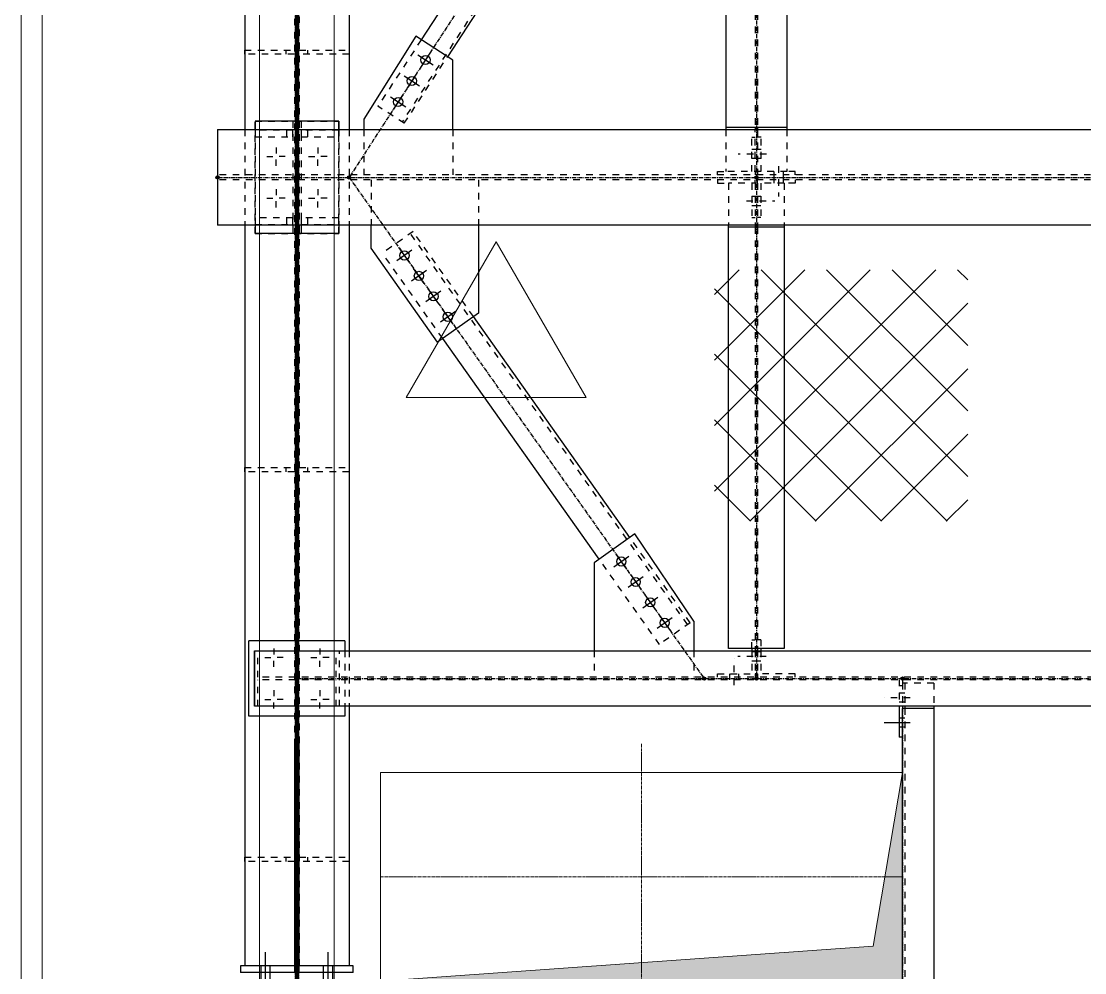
# Model space of a CAD drawing. Header units: inches. Extents: x 209270 to 234360, y -180214 to -150194.
# Drawn here: x 216352 to 218898, y -164968 to -162690 of the extents above; entities that cross this region are included whole.
import ezdxf

# ---------------------------------------------------------------- set-up
doc = ezdxf.new("R2010")
doc.units = ezdxf.units.IN
doc.header["$LTSCALE"] = 10
doc.header["$MEASUREMENT"] = 0
for name, pattern in [('CENTER', [2, 1.25, -0.25, 0.25, -0.25]), ('CENTER2', [1.125, 0.75, -0.125, 0.125, -0.125]), ('DXK_LINE_DOT2', [3.9198, 1.9599, -1.9599]), ('DXK_LINE_DOT5', [7.8785, 2.979, -0.9799, 0.9799, -0.9799, 0.9799, -0.9799]), ('HIDDEN', [0.375, 0.25, -0.125]), ('PHANTOM', [2.5, 1.25, -0.25, 0.25, -0.25, 0.25, -0.25])]:
    doc.linetypes.add(name, pattern=pattern)
doc.layers.get('0').update_dxf_attribs({"color": 1})
for name, color, linetype in [('_BLUE_0', 5, 'Continuous'), ('_BLUE_1', 5, 'Continuous'), ('_BLUE_2', 5, 'Continuous'), ('_BLUE_4', 5, 'Continuous')]:
    doc.layers.add(name, color=color, linetype=linetype)
for name, color, linetype, lineweight in [('CEN', 1, 'CENTER', 9), ('CENETR LINE', 1, 'CENTER2', 9), ('CIVIL', 1, 'Continuous', 9), ('DIM', 1, 'Continuous', 13), ('handrail', 1, 'FENCELINE1', 9), ('HIDDEN', 1, 'HIDDEN', 9), ('MAIN OBJECT', 1, 'Continuous', 18), ('PANTHOM', 1, 'PHANTOM', 0), ('REV-C', 1, 'Continuous', 18), ('Sheeting', 1, 'Continuous', 0)]:
    doc.layers.add(name, color=color, linetype=linetype, lineweight=lineweight)
doc.linetypes.add('FENCELINE1', pattern='A,0.25,-0.1,[133,arial.ttf,S=0.1,R=0,X=-0.1,Y=0],-0.1,1', length=1.45)

# ---------------------------------------------------------------- blocks, each defined once
blk = doc.blocks.new('A$Cfcb50e18')
at = {"layer": 'MAIN OBJECT'}
h = blk.add_hatch(color=6, dxfattribs=at)
h.dxf.hatch_style = 1
h.paths.add_polyline_path([(625, 250), (625, -250), (-625, -250), (554.8, -165.5)])
at = {"layer": 'CENETR LINE'}
for p, q in [((0, 318.7), (0, -318.7)), ((-625, 0), (625, 0))]:
    blk.add_line(p, q, dxfattribs=at)
at = {"layer": 'CIVIL'}
blk.add_lwpolyline([(625, 250), (-625, 250), (-625, -250), (625, -250)], close=True, dxfattribs=at)
blk.add_lwpolyline([(625, 250), (554.8, -165.5), (-625, -250)], dxfattribs=at)
blk = doc.blocks.new('A$Ca106b763')
at = {"layer": 'REV-C'}
blk.add_lwpolyline([(0, 373.2), (-215.5, 0), (215.5, 0)], close=True, dxfattribs=at)
blk = doc.blocks.new('MECH_DRAWING')
at = {"layer": 'PANTHOM'}
h = blk.add_hatch(dxfattribs=at)
h.set_pattern_fill('ANSI37', color=256, scale=887.309452, angle=-180)
h.set_pattern_definition([(225, (321856.98, 2107461.77), (78.4278163, -78.4278163), []), (315, (321856.98, 2107461.77), (78.4278163, 78.4278163), [])])
h.paths.add_polyline_path([(218618.2, -163887.1), (218618.2, -163284.9), (218011.6, -163284.9), (218011.6, -163887.1)])
at = {"layer": 'CEN', "elevation": 0.8}
blk.add_lwpolyline([(217011.9, -155263.7), (228511.9, -155263.7), (228511.9, -165263.7), (217011.9, -165263.7)], close=True, dxfattribs=at)
at = {"layer": 'handrail', "const_width": 10}
blk.add_lwpolyline([(217011.9, -157988.4), (217011.9, -165263.7), (228511.9, -165263.7), (228511.9, -163968.7)], dxfattribs=at)
at = {"layer": 'HIDDEN', "elevation": 0.8}
blk.add_lwpolyline([(217007.5, -165259.3), (217007.5, -155268.1), (217016.3, -155268.1), (217016.3, -165259.3)], close=True, dxfattribs=at)
at = {"layer": 'MAIN OBJECT', "elevation": 0.8}
blk.add_lwpolyline([(216922.5, -165259.3), (216922.5, -155268.1), (217101.3, -155268.1), (217101.3, -165259.3)], close=True, dxfattribs=at)
at = {"layer": 'Sheeting'}
for points in [[(216351.9, -154713.7), (229171.9, -154713.7), (229171.9, -165813.7), (216351.9, -165813.7)], [(216401.9, -154763.7), (229121.9, -154763.7), (229121.9, -165763.7), (216401.9, -165763.7)]]:
    blk.add_lwpolyline(points, close=True, dxfattribs=at)
at = {"layer": 'DIM'}
blk.add_blockref('A$Cfcb50e18', (217836.9, -164738.7, 0.8), dxfattribs=at)
at = {"layer": 'REV-C'}
blk.add_blockref('A$Ca106b763', (217488.6, -163591), dxfattribs=at)
blk = doc.blocks.new('GridLine-116860372-116902 - 114867')
at = {"layer": '_BLUE_2', "linetype": 'DXK_LINE_DOT5'}
blk.add_line((9575.6, 12454.5), (9575.6, 27661.7), dxfattribs=at)
blk = doc.blocks.new('GridLine-116860372-154897 - 114867')
at = {"layer": '_BLUE_2', "linetype": 'DXK_LINE_DOT5'}
blk.add_line((9575.6, 10927.9), (9575.6, 14695.8), dxfattribs=at)
blk = doc.blocks.new('Part-116860372-157464 - 114867')
at = {"layer": '_BLUE_1', "linetype": 'DXK_LINE_DOT2'}
for p, q in [((9583.1, 14452.1), (9731.8, 14452.1)), ((9608.1, 14439.6), (9608.1, 14452.1)), ((9731.8, 14452.1), (9731.8, 14439.6)), ((9731.8, 14439.6), (9583.1, 14439.6))]:
    blk.add_line(p, q, dxfattribs=at)
blk = doc.blocks.new('Part-116860372-114981 - 114867')
at = {"layer": '_BLUE_4', "linetype": 'Continuous'}
blk.add_hatch(color=256, dxfattribs=at).paths.add_polyline_path([(9338.1, 15315.8, -1), (9338.1, 15325.8, -1)])
at = {"layer": '_BLUE_1', "linetype": 'DXK_LINE_DOT2'}
for p, q in [((20025.6, 15328.3), (9338.1, 15328.3)), ((20025.6, 15313.4), (9338.1, 15313.4))]:
    blk.add_line(p, q, dxfattribs=at)
at = {"layer": '_BLUE_2', "linetype": 'Continuous'}
for p, q in [((9338.1, 15464), (9338.1, 15177.7)), ((9338.1, 15464), (17066.8, 15464)), ((20044.3, 15177.7), (9338.1, 15177.7))]:
    blk.add_line(p, q, dxfattribs=at)
at = {"layer": '_BLUE_4', "linetype": 'CENTER'}
blk.add_line((9338.1, 15320.8), (20200.6, 15320.8), dxfattribs=at)
at = {"layer": '_BLUE_4', "linetype": 'Continuous'}
blk.add_circle((9338.1, 15320.8), 5, dxfattribs=at)
blk = doc.blocks.new('Part-116860372-114982 - 114867')
at = {"layer": '_BLUE_4', "linetype": 'Continuous'}
for points in [[(10950.6, 19065.8, -1), (10950.6, 19075.8, -1)], [(10950.6, 15315.8, -1), (10950.6, 15325.8, -1)]]:
    blk.add_hatch(color=256, dxfattribs=at).paths.add_polyline_path(points)
at = {"layer": '_BLUE_1', "linetype": 'DXK_LINE_DOT2'}
for p, q in [((11042.1, 19054.6), (10859.1, 19054.6)), ((10859.1, 19054.6), (10859.1, 18914.6)), ((10946.6, 19054.6), (10946.6, 18914.6)), ((10954.5, 19054.6), (10954.5, 18908.3)), ((11042.1, 19054.6), (11042.1, 18914.6)), ((10946.6, 18908.3), (10946.6, 15470.2)), ((10954.5, 18908.3), (10954.5, 15470.2)), ((10859.1, 15464), (10859.1, 15338.3)), ((10946.6, 15338.3), (10946.6, 15464)), ((10954.5, 15464), (10954.5, 15338.3)), ((11042.1, 15464), (11042.1, 15338.3)), ((11042.1, 15338.3), (10859.1, 15338.3))]:
    blk.add_line(p, q, dxfattribs=at)
at = {"layer": '_BLUE_2', "linetype": 'Continuous'}
for p, q in [((10859.1, 18914.6), (10859.1, 15464)), ((11042.1, 18908.3), (10859.1, 18908.3)), ((10946.6, 18914.6), (10946.6, 18908.3)), ((10954.5, 18908.3), (10954.5, 18914.6)), ((11042.1, 18914.6), (11042.1, 15464)), ((11042.1, 15470.2), (10859.1, 15470.2)), ((10946.6, 15470.2), (10946.6, 15464)), ((10954.5, 15470.2), (10954.5, 15464))]:
    blk.add_line(p, q, dxfattribs=at)
at = {"layer": '_BLUE_4', "linetype": 'CENTER'}
blk.add_line((10950.6, 19070.8), (10950.6, 15320.8), dxfattribs=at)
at = {"layer": '_BLUE_4', "linetype": 'Continuous'}
for centre in [(10950.6, 19070.8), (10950.6, 15320.8)]:
    blk.add_circle(centre, 5, dxfattribs=at)
blk = doc.blocks.new('Part-116860372-116027 - 114867')
at = {"layer": '_BLUE_1', "linetype": 'DXK_LINE_DOT2'}
for p, q in [((9569.3, 13639.6), (9569.3, 12939.6)), ((9581.8, 12939.6), (9581.8, 13639.6)), ((9569.3, 13135.9), (9581.8, 13135.9)), ((9569.3, 12939.6), (9569.3, 12939.6)), ((9569.3, 12939.6), (9581.8, 12939.6))]:
    blk.add_line(p, q, dxfattribs=at)
at = {"layer": '_BLUE_2', "linetype": 'Continuous'}
for p, q in [((9569.3, 12939.6), (9569.3, 13639.6)), ((9581.8, 13639.6), (9569.3, 13639.6)), ((9581.8, 12939.6), (9581.8, 13639.6)), ((9569.3, 13304), (9581.8, 13304))]:
    blk.add_line(p, q, dxfattribs=at)
blk = doc.blocks.new('Bolt-116860372-157450 - 114867')
at = {"layer": '_BLUE_2', "linetype": 'Continuous'}
for p, q in [((9481.8, 12892.1), (9481.8, 13002.1)), ((9481.8, 12892.1), (9481.8, 13002.1)), ((9481.8, 12892.1), (9481.8, 13002.1)), ((9481.8, 12892.1), (9481.8, 13002.1)), ((9669.3, 12892.1), (9669.3, 13002.1)), ((9669.3, 12892.1), (9669.3, 13002.1)), ((9669.3, 12892.1), (9669.3, 13002.1)), ((9669.3, 12892.1), (9669.3, 13002.1)), ((9468.1, 12940.8), (9468.1, 12960.8)), ((9468.1, 12940.8), (9468.1, 12960.8)), ((9468.1, 12940.8), (9468.1, 12960.8)), ((9468.1, 12940.8), (9468.1, 12960.8)), ((9495.6, 12940.8), (9495.6, 12960.8)), ((9495.6, 12940.8), (9495.6, 12960.8)), ((9495.6, 12940.8), (9495.6, 12960.8)), ((9495.6, 12940.8), (9495.6, 12960.8)), ((9655.6, 12940.8), (9655.6, 12960.8)), ((9655.6, 12940.8), (9655.6, 12960.8)), ((9655.6, 12940.8), (9655.6, 12960.8)), ((9655.6, 12940.8), (9655.6, 12960.8)), ((9683.1, 12940.8), (9683.1, 12960.8)), ((9683.1, 12940.8), (9683.1, 12960.8)), ((9683.1, 12940.8), (9683.1, 12960.8)), ((9683.1, 12940.8), (9683.1, 12960.8)), ((9468.1, 12908.3), (9468.1, 12939.6)), ((9468.1, 12908.3), (9468.1, 12939.6)), ((9468.1, 12908.3), (9468.1, 12939.6)), ((9468.1, 12908.3), (9468.1, 12939.6)), ((9495.6, 12908.3), (9495.6, 12939.6)), ((9495.6, 12908.3), (9495.6, 12939.6)), ((9495.6, 12908.3), (9495.6, 12939.6)), ((9495.6, 12908.3), (9495.6, 12939.6)), ((9655.6, 12908.3), (9655.6, 12939.6)), ((9655.6, 12908.3), (9655.6, 12939.6)), ((9655.6, 12908.3), (9655.6, 12939.6)), ((9655.6, 12908.3), (9655.6, 12939.6)), ((9683.1, 12908.3), (9683.1, 12939.6)), ((9683.1, 12908.3), (9683.1, 12939.6)), ((9683.1, 12908.3), (9683.1, 12939.6)), ((9683.1, 12908.3), (9683.1, 12939.6))]:
    blk.add_line(p, q, dxfattribs=at)
blk = doc.blocks.new('Part-116860372-114991 - 114867')
at = {"layer": '_BLUE_4', "linetype": 'Continuous'}
for points in [[(9575.6, 13815.8, -1), (9575.6, 13825.8, -1)], [(12325.6, 13815.8, -1), (12325.6, 13825.8, -1)]]:
    blk.add_hatch(color=256, dxfattribs=at).paths.add_polyline_path(points)
at = {"layer": '_BLUE_1', "linetype": 'DXK_LINE_DOT2'}
for p, q in [((9458.3, 13824.4), (9458.3, 13904.1)), ((9692.8, 13824.4), (9692.8, 13904.1)), ((9702.6, 13737.6), (9702.6, 13904.1)), ((12236.1, 13824.4), (9458.3, 13824.4)), ((9458.3, 13737.6), (9458.3, 13817.3)), ((12236.1, 13817.3), (9458.3, 13817.3)), ((9692.8, 13737.6), (9692.8, 13817.3)), ((12312, 13824.4), (12236.1, 13824.4)), ((12312, 13817.3), (12242.3, 13817.3)), ((12312, 13824.4), (12312, 13817.3))]:
    blk.add_line(p, q, dxfattribs=at)
at = {"layer": '_BLUE_2', "linetype": 'Continuous'}
for p, q in [((9448.6, 13737.6), (9448.6, 13904.1)), ((9448.6, 13904.1), (12236.1, 13904.1)), ((12236.1, 13904.1), (12236.1, 13737.6)), ((12236.1, 13824.4), (12242.3, 13824.4)), ((12242.3, 13817.3), (12236.1, 13817.3)), ((12236.1, 13737.6), (9448.6, 13737.6))]:
    blk.add_line(p, q, dxfattribs=at)
at = {"layer": '_BLUE_4', "linetype": 'CENTER'}
blk.add_line((9575.6, 13820.8), (12325.6, 13820.8), dxfattribs=at)
at = {"layer": '_BLUE_4', "linetype": 'Continuous'}
for centre in [(9575.6, 13820.8), (12325.6, 13820.8)]:
    blk.add_circle(centre, 5, dxfattribs=at)
blk = doc.blocks.new('Part-116860372-114992 - 114867')
at = {"layer": '_BLUE_4', "linetype": 'Continuous'}
for points in [[(10950.6, 15315.8, -1), (10950.6, 15325.8, -1)], [(10950.6, 13815.8, -1), (10950.6, 13825.8, -1)]]:
    blk.add_hatch(color=256, dxfattribs=at).paths.add_polyline_path(points)
at = {"layer": '_BLUE_1', "linetype": 'DXK_LINE_DOT2'}
for p, q in [((11033.8, 15303.4), (10867.3, 15303.4)), ((10867.3, 15303.4), (10867.3, 15177.7)), ((10947, 15303.4), (10947, 15177.7)), ((10954.1, 15303.4), (10954.1, 15177.7)), ((11033.8, 15303.4), (11033.8, 15177.7)), ((10947, 15171.5), (10947, 13910.3)), ((10954.1, 15171.5), (10954.1, 13910.3)), ((10947, 13904.1), (10947, 13834.4)), ((10954.1, 13904.1), (10954.1, 13834.4)), ((10954.1, 13834.4), (10947, 13834.4))]:
    blk.add_line(p, q, dxfattribs=at)
at = {"layer": '_BLUE_2', "linetype": 'Continuous'}
for p, q in [((10867.3, 13910.3), (10867.3, 15177.7)), ((11033.8, 15171.5), (10867.3, 15171.5)), ((10947, 15177.7), (10947, 15171.5)), ((10954.1, 15177.7), (10954.1, 15171.5)), ((11033.8, 15177.7), (11033.8, 13910.3)), ((11033.8, 13910.3), (10867.3, 13910.3)), ((10947, 13910.3), (10947, 13904.1)), ((10954.1, 13910.3), (10954.1, 13904.1))]:
    blk.add_line(p, q, dxfattribs=at)
at = {"layer": '_BLUE_4', "linetype": 'CENTER'}
blk.add_line((10950.6, 15320.8), (10950.6, 13820.8), dxfattribs=at)
at = {"layer": '_BLUE_4', "linetype": 'Continuous'}
for centre in [(10950.6, 15320.8), (10950.6, 13820.8)]:
    blk.add_circle(centre, 5, dxfattribs=at)
blk = doc.blocks.new('Part-116860372-115434 - 114867')
at = {"layer": '_BLUE_1', "linetype": 'DXK_LINE_DOT2'}
for p, q in [((10964.5, 15440.8), (10954.5, 15440.8)), ((10964.5, 15338.3), (10964.5, 15440.8)), ((10954.5, 15338.3), (10954.5, 15328.3)), ((11067, 15338.3), (11042.1, 15338.3)), ((11067, 15328.3), (11067, 15338.3))]:
    blk.add_line(p, q, dxfattribs=at)
blk = doc.blocks.new('Part-116860372-115078 - 114867')
at = {"layer": '_BLUE_4', "linetype": 'Continuous'}
for points in [[(10950.6, 17190.8, -1), (10950.6, 17200.8, -1)], [(9731.8, 15315.8, -1), (9731.8, 15325.8, -1)]]:
    blk.add_hatch(color=256, dxfattribs=at).paths.add_polyline_path(points)
at = {"layer": '_BLUE_1', "linetype": 'DXK_LINE_DOT2'}
for p, q in [((10761.7, 16985.6), (10632.3, 16786.4)), ((10761.7, 16985.6), (10840.3, 16934.5)), ((10834, 16938.6), (9890.4, 15486.8)), ((10840.3, 16934.5), (10710.9, 16735.3)), ((9947.5, 15732.9), (9818.1, 15533.8)), ((9896.7, 15482.7), (10026.1, 15681.8)), ((9896.7, 15482.7), (9818.1, 15533.8))]:
    blk.add_line(p, q, dxfattribs=at)
at = {"layer": '_BLUE_2', "linetype": 'Continuous'}
for p, q in [((10632.3, 16786.4), (9947.5, 15732.9)), ((10710.9, 16735.3), (10026.1, 15681.8))]:
    blk.add_line(p, q, dxfattribs=at)
at = {"layer": '_BLUE_4', "linetype": 'CENTER'}
blk.add_line((10950.6, 17195.8), (9731.8, 15320.8), dxfattribs=at)
at = {"layer": '_BLUE_4', "linetype": 'Continuous'}
for centre in [(10950.6, 17195.8), (9731.8, 15320.8)]:
    blk.add_circle(centre, 5, dxfattribs=at)
blk = doc.blocks.new('Part-116860372-115215 - 114867')
at = {"layer": '_BLUE_1', "linetype": 'DXK_LINE_DOT2'}
for p, q in [((10964.1, 13936.9), (10954.1, 13936.9)), ((10954.1, 13910.3), (10954.1, 13904.1)), ((10964.1, 13936.9), (10964.1, 13910.3)), ((10964.1, 13904.1), (10964.1, 13834.4)), ((10954.1, 13834.4), (10954.1, 13824.4)), ((11066.6, 13834.4), (10964.1, 13834.4)), ((11066.6, 13824.4), (11066.6, 13834.4))]:
    blk.add_line(p, q, dxfattribs=at)
at = {"layer": '_BLUE_2', "linetype": 'Continuous'}
blk.add_line((10964.1, 13910.3), (10964.1, 13904.1), dxfattribs=at)
blk = doc.blocks.new('Part-116860372-115099 - 114867')
at = {"layer": '_BLUE_4', "linetype": 'Continuous'}
for points in [[(11388.1, 13815.8, -1), (11388.1, 13825.8, -1)], [(11388.1, 12565.8, -1), (11388.1, 12575.8, -1)]]:
    blk.add_hatch(color=256, dxfattribs=at).paths.add_polyline_path(points)
at = {"layer": '_BLUE_1', "linetype": 'DXK_LINE_DOT2'}
for p, q in [((11388.1, 13807.3), (11388.1, 13731.3)), ((11481.8, 13807.3), (11388.1, 13807.3)), ((11395.2, 13807.3), (11395.2, 13737.6)), ((11481.8, 13807.3), (11481.8, 13737.6)), ((11395.2, 13731.3), (11395.2, 12695.8)), ((11388.1, 12695.8), (11388.1, 12586.7)), ((11395.2, 12689.6), (11395.2, 12586.7)), ((11481.8, 12689.6), (11481.8, 12586.7)), ((11481.8, 12586.7), (11388.1, 12586.7))]:
    blk.add_line(p, q, dxfattribs=at)
at = {"layer": '_BLUE_2', "linetype": 'Continuous'}
for p, q in [((11388.1, 12695.8), (11388.1, 13731.3)), ((11481.8, 13731.3), (11388.1, 13731.3)), ((11395.2, 13737.6), (11395.2, 13731.3)), ((11481.8, 13737.6), (11481.8, 12689.6)), ((11481.8, 12695.8), (11388.1, 12695.8)), ((11395.2, 12695.8), (11395.2, 12689.6))]:
    blk.add_line(p, q, dxfattribs=at)
at = {"layer": '_BLUE_4', "linetype": 'CENTER'}
for p, q in [((11388.1, 13820.8), (11388.1, 13807.3)), ((11388.1, 13731.3), (11388.1, 12695.8)), ((11388.1, 12586.7), (11388.1, 12570.8))]:
    blk.add_line(p, q, dxfattribs=at)
at = {"layer": '_BLUE_4', "linetype": 'Continuous'}
for centre in [(11388.1, 13820.8), (11388.1, 12570.8)]:
    blk.add_circle(centre, 5, dxfattribs=at)
blk = doc.blocks.new('Part-116860372-115111 - 114867')
at = {"layer": '_BLUE_4', "linetype": 'Continuous'}
for points in [[(9731.8, 15315.8, -1), (9731.8, 15325.8, -1)], [(10794.3, 13815.8, -1), (10794.3, 13825.8, -1)]]:
    blk.add_hatch(color=256, dxfattribs=at).paths.add_polyline_path(points)
at = {"layer": '_BLUE_1', "linetype": 'DXK_LINE_DOT2'}
for p, q in [((9923.1, 15159), (9831.3, 15093.9)), ((10744.4, 13982.1), (9914.9, 15153.2)), ((10103.7, 14904), (9923.1, 15159)), ((10011.9, 14838.9), (9831.3, 15093.9)), ((10752.6, 13987.9), (10572, 14242.9)), ((10660.8, 13922.8), (10480.2, 14177.8)), ((10752.6, 13987.9), (10660.8, 13922.8))]:
    blk.add_line(p, q, dxfattribs=at)
at = {"layer": '_BLUE_2', "linetype": 'Continuous'}
for p, q in [((10572, 14242.9), (10103.7, 14904)), ((10480.2, 14177.8), (10011.9, 14838.9))]:
    blk.add_line(p, q, dxfattribs=at)
at = {"layer": '_BLUE_4', "linetype": 'CENTER'}
blk.add_line((9731.8, 15320.8), (10794.3, 13820.8), dxfattribs=at)
at = {"layer": '_BLUE_4', "linetype": 'Continuous'}
for centre in [(9731.8, 15320.8), (10794.3, 13820.8)]:
    blk.add_circle(centre, 5, dxfattribs=at)
blk = doc.blocks.new('Part-116860372-115247 - 114867')
at = {"layer": '_BLUE_1', "linetype": 'DXK_LINE_DOT2'}
for p, q in [((10834.5, 15313.4), (10834.5, 15303.4)), ((10947, 15303.4), (10947, 15313.4)), ((10834.5, 15303.4), (10867.3, 15303.4)), ((10937, 15303.4), (10937, 15200.9)), ((10937, 15200.9), (10947, 15200.9))]:
    blk.add_line(p, q, dxfattribs=at)
blk = doc.blocks.new('Part-116860372-115214 - 114867')
at = {"layer": '_BLUE_1', "linetype": 'DXK_LINE_DOT2'}
for p, q in [((10937, 13910.3), (10937, 13936.9)), ((10937, 13936.9), (10947, 13936.9)), ((10947, 13910.3), (10947, 13904.1)), ((10937, 13904.1), (10937, 13834.4)), ((10834.5, 13824.4), (10834.5, 13834.4)), ((10834.5, 13834.4), (10937, 13834.4)), ((10947, 13834.4), (10947, 13824.4))]:
    blk.add_line(p, q, dxfattribs=at)
at = {"layer": '_BLUE_2', "linetype": 'Continuous'}
blk.add_line((10937, 13910.3), (10937, 13904.1), dxfattribs=at)
blk = doc.blocks.new('Bolt-116860372-115216 - 114867')
at = {"layer": '_BLUE_1', "linetype": 'DXK_LINE_DOT2'}
for p, q in [((10980.4, 13886.9), (10895.4, 13886.9)), ((10947, 13900.6), (10937, 13900.6)), ((10954.1, 13900.6), (10947, 13900.6)), ((10964.1, 13900.6), (10954.1, 13900.6)), ((10947, 13873.1), (10937, 13873.1)), ((10954.1, 13873.1), (10947, 13873.1)), ((10964.1, 13873.1), (10954.1, 13873.1))]:
    blk.add_line(p, q, dxfattribs=at)
blk = doc.blocks.new('Part-116860372-115246 - 114867')
at = {"layer": '_BLUE_1', "linetype": 'DXK_LINE_DOT2'}
for p, q in [((10954.1, 15303.4), (10954.1, 15313.4)), ((11066.6, 15313.4), (11066.6, 15303.4)), ((10964.1, 15303.4), (10964.1, 15200.9)), ((11066.6, 15303.4), (11033.8, 15303.4)), ((10964.1, 15200.9), (10954.1, 15200.9))]:
    blk.add_line(p, q, dxfattribs=at)
blk = doc.blocks.new('Bolt-116860372-115248 - 114867')
at = {"layer": '_BLUE_1', "linetype": 'DXK_LINE_DOT2'}
for p, q in [((10920.8, 15250.9), (11005.8, 15250.9)), ((10937, 15264.6), (10947, 15264.6)), ((10947, 15264.6), (10954.1, 15264.6)), ((10954.1, 15264.6), (10964.1, 15264.6)), ((10937, 15237.1), (10947, 15237.1)), ((10947, 15237.1), (10954.1, 15237.1)), ((10954.1, 15237.1), (10964.1, 15237.1))]:
    blk.add_line(p, q, dxfattribs=at)
blk = doc.blocks.new('Bolt-116860372-115289 - 114867')
at = {"layer": '_BLUE_1', "linetype": 'DXK_LINE_DOT2'}
for p, q in [((11016.6, 15354.5), (11016.6, 15263.3)), ((11002.9, 15338.3), (11002.9, 15328.3)), ((11002.9, 15328.3), (11002.9, 15313.4)), ((11002.9, 15313.4), (11002.9, 15303.4)), ((11030.4, 15338.3), (11030.4, 15328.3)), ((11030.4, 15328.3), (11030.4, 15313.4)), ((11030.4, 15313.4), (11030.4, 15303.4))]:
    blk.add_line(p, q, dxfattribs=at)
blk = doc.blocks.new('Bolt-116860372-115290 - 114867')
at = {"layer": '_BLUE_1', "linetype": 'DXK_LINE_DOT2'}
for p, q in [((10884.5, 13801), (10884.5, 13879.8)), ((10870.8, 13824.4), (10870.8, 13834.4)), ((10870.8, 13817.3), (10870.8, 13824.4)), ((10898.3, 13824.4), (10898.3, 13834.4)), ((10898.3, 13817.3), (10898.3, 13824.4))]:
    blk.add_line(p, q, dxfattribs=at)
blk = doc.blocks.new('Part-116860372-157362 - 114867')
at = {"layer": '_BLUE_1', "linetype": 'DXK_LINE_DOT2'}
for p, q in [((9450.6, 15464), (9450.6, 15177.7)), ((9700.6, 15464), (9700.6, 15177.7))]:
    blk.add_line(p, q, dxfattribs=at)
at = {"layer": '_BLUE_2', "linetype": 'Continuous'}
for p, q in [((9450.6, 15489), (9450.6, 15464)), ((9700.6, 15489), (9450.6, 15489)), ((9700.6, 15489), (9700.6, 15464)), ((9450.6, 15177.7), (9450.6, 15152.7)), ((9700.6, 15152.7), (9450.6, 15152.7)), ((9700.6, 15177.7), (9700.6, 15152.7))]:
    blk.add_line(p, q, dxfattribs=at)
blk = doc.blocks.new('Bolt-116860372-116305 - 114867')
at = {"layer": '_BLUE_2', "linetype": 'Continuous'}
for p, q in [((9919.8, 15103), (9874.9, 15071.2)), ((9913.3, 15064.7), (9881.5, 15109.6)), ((9963.2, 15041.8), (9918.3, 15010)), ((9956.6, 15003.5), (9924.8, 15048.4)), ((10006.5, 14980.6), (9961.6, 14948.8)), ((10000, 14942.3), (9968.2, 14987.2)), ((10049.9, 14919.4), (10005, 14887.6)), ((10043.3, 14881.1), (10011.5, 14926))]:
    blk.add_line(p, q, dxfattribs=at)
for centre in [(9897.4, 15087.1), (9940.7, 15025.9), (9984.1, 14964.7), (10027.4, 14903.5)]:
    blk.add_circle(centre, 13.8, dxfattribs=at)
blk = doc.blocks.new('Part-116860372-115433 - 114867')
at = {"layer": '_BLUE_1', "linetype": 'DXK_LINE_DOT2'}
for p, q in [((10936.6, 15338.3), (10936.6, 15440.8)), ((10936.6, 15440.8), (10946.6, 15440.8)), ((10834.1, 15328.3), (10834.1, 15338.3)), ((10834.1, 15338.3), (10859.1, 15338.3)), ((10946.6, 15338.3), (10946.6, 15328.3))]:
    blk.add_line(p, q, dxfattribs=at)
blk = doc.blocks.new('Bolt-116860372-115435 - 114867')
at = {"layer": '_BLUE_1', "linetype": 'DXK_LINE_DOT2'}
for p, q in [((10980.8, 15390.8), (10895.8, 15390.8)), ((10946.6, 15404.5), (10936.6, 15404.5)), ((10946.6, 15377), (10936.6, 15377)), ((10954.5, 15404.5), (10946.6, 15404.5)), ((10954.5, 15377), (10946.6, 15377)), ((10964.5, 15404.5), (10954.5, 15404.5)), ((10964.5, 15377), (10954.5, 15377))]:
    blk.add_line(p, q, dxfattribs=at)
blk = doc.blocks.new('Part-116860372-157462 - 114867')
at = {"layer": '_BLUE_1', "linetype": 'DXK_LINE_DOT2'}
for p, q in [((9583.1, 15702.1), (9731.8, 15702.1)), ((9608.1, 15689.6), (9608.1, 15702.1)), ((9731.8, 15702.1), (9731.8, 15689.6)), ((9731.8, 15689.6), (9583.1, 15689.6))]:
    blk.add_line(p, q, dxfattribs=at)
blk = doc.blocks.new('Part-116860372-115672 - 114867')
at = {"layer": '_BLUE_1', "linetype": 'DXK_LINE_DOT2'}
for p, q in [((11378.1, 13817.3), (11378.1, 13737.6)), ((11388.1, 13798.5), (11378.1, 13798.5)), ((11388.1, 13737.6), (11378.1, 13737.6))]:
    blk.add_line(p, q, dxfattribs=at)
at = {"layer": '_BLUE_2', "linetype": 'Continuous'}
for p, q in [((11378.1, 13737.6), (11378.1, 13644.8)), ((11388.1, 13737.6), (11388.1, 13731.3)), ((11388.1, 13644.8), (11378.1, 13644.8))]:
    blk.add_line(p, q, dxfattribs=at)
blk = doc.blocks.new('Bolt-116860372-115673 - 114867')
at = {"layer": '_BLUE_1', "linetype": 'DXK_LINE_DOT2'}
for p, q in [((11411.4, 13763.5), (11332.7, 13763.5)), ((11388.1, 13777.3), (11378.1, 13777.3)), ((11388.1, 13749.8), (11378.1, 13749.8)), ((11395.2, 13777.3), (11388.1, 13777.3)), ((11395.2, 13749.8), (11388.1, 13749.8))]:
    blk.add_line(p, q, dxfattribs=at)
at = {"layer": '_BLUE_2', "linetype": 'Continuous'}
for p, q in [((11411.4, 13688.5), (11332.7, 13688.5)), ((11388.1, 13702.3), (11378.1, 13702.3)), ((11395.2, 13702.3), (11388.1, 13702.3)), ((11388.1, 13674.8), (11378.1, 13674.8)), ((11395.2, 13674.8), (11388.1, 13674.8))]:
    blk.add_line(p, q, dxfattribs=at)
blk = doc.blocks.new('Bolt-116860372-116302 - 114867')
at = {"layer": '_BLUE_2', "linetype": 'Continuous'}
for p, q in [((10523.8, 14155.1), (10568.7, 14186.9)), ((10530.4, 14193.5), (10562.2, 14148.6)), ((10573.7, 14132.3), (10605.5, 14087.4)), ((10567.2, 14093.9), (10612.1, 14125.7)), ((10617.1, 14071.1), (10648.9, 14026.2)), ((10610.5, 14032.7), (10655.4, 14064.5)), ((10660.4, 14009.9), (10692.2, 13965)), ((10653.9, 13971.5), (10698.8, 14003.3))]:
    blk.add_line(p, q, dxfattribs=at)
for centre in [(10546.3, 14171), (10589.6, 14109.8), (10633, 14048.6), (10676.3, 13987.4)]:
    blk.add_circle(centre, 13.7, dxfattribs=at)
blk = doc.blocks.new('Part-116860372-115860 - 114867')
at = {"layer": '_BLUE_1', "linetype": 'DXK_LINE_DOT2'}
for p, q in [((9448.6, 13904.1), (9458.3, 13904.1)), ((9692.8, 13904.1), (9702.6, 13904.1)), ((9458.3, 13737.6), (9448.6, 13737.6)), ((9702.6, 13737.6), (9692.8, 13737.6))]:
    blk.add_line(p, q, dxfattribs=at)
at = {"layer": '_BLUE_2', "linetype": 'Continuous'}
blk.add_line((9448.6, 13904.1), (9448.6, 13737.6), dxfattribs=at)
blk = doc.blocks.new('Part-116860372-157449 - 114867')
at = {"layer": '_BLUE_1', "linetype": 'DXK_LINE_DOT2'}
for p, q in [((9568.1, 12960.8), (9419.3, 12960.8)), ((9731.8, 12960.8), (9583.1, 12960.8)), ((9581.8, 12940.8), (9569.3, 12940.8))]:
    blk.add_line(p, q, dxfattribs=at)
at = {"layer": '_BLUE_2', "linetype": 'Continuous'}
for p, q in [((9419.3, 12960.8), (9406.8, 12960.8)), ((9406.8, 12960.8), (9406.8, 12940.8)), ((9744.3, 12960.8), (9731.8, 12960.8)), ((9744.3, 12940.8), (9744.3, 12960.8)), ((9569.3, 12940.8), (9406.8, 12940.8)), ((9744.3, 12940.8), (9581.8, 12940.8))]:
    blk.add_line(p, q, dxfattribs=at)
blk = doc.blocks.new('Part-116860372-116304 - 114867')
at = {"layer": '_BLUE_1', "linetype": 'DXK_LINE_DOT2'}
for p, q in [((9797.5, 15313.4), (9797.5, 15177.7)), ((10119, 15313.4), (10119, 15177.7))]:
    blk.add_line(p, q, dxfattribs=at)
at = {"layer": '_BLUE_2', "linetype": 'Continuous'}
for p, q in [((9797.5, 15109.2), (9797.5, 15177.7)), ((10119, 15177.7), (10119, 14914.8)), ((9996.6, 14828.1), (9797.5, 15109.2)), ((10119, 14914.8), (9996.6, 14828.1))]:
    blk.add_line(p, q, dxfattribs=at)
blk = doc.blocks.new('Part-116860372-116301 - 114867')
at = {"layer": '_BLUE_1', "linetype": 'DXK_LINE_DOT2'}
for p, q in [((10464.9, 13904.1), (10464.9, 13824.4)), ((10763.4, 13904.1), (10763.4, 13824.4))]:
    blk.add_line(p, q, dxfattribs=at)
at = {"layer": '_BLUE_2', "linetype": 'Continuous'}
for p, q in [((10587.3, 14253.7), (10464.9, 14167)), ((10763.4, 13992.7), (10587.3, 14253.7)), ((10464.9, 14167), (10464.9, 13904.1)), ((10763.4, 13992.7), (10763.4, 13904.1))]:
    blk.add_line(p, q, dxfattribs=at)
blk = doc.blocks.new('Part-116860372-116346 - 114867')
at = {"layer": '_BLUE_1', "linetype": 'DXK_LINE_DOT2'}
for p, q in [((9776.1, 15464), (9776.1, 15328.3)), ((10041.8, 15464), (10041.8, 15328.3))]:
    blk.add_line(p, q, dxfattribs=at)
at = {"layer": '_BLUE_2', "linetype": 'Continuous'}
for p, q in [((9931.8, 15743.2), (9776.1, 15495.6)), ((10041.8, 15671.6), (9931.8, 15743.2)), ((10041.8, 15464), (10041.8, 15671.6)), ((9776.1, 15495.6), (9776.1, 15464))]:
    blk.add_line(p, q, dxfattribs=at)
blk = doc.blocks.new('Bolt-116860372-116347 - 114867')
at = {"layer": '_BLUE_2', "linetype": 'Continuous'}
for p, q in [((9975.3, 15695.5), (9945.4, 15649.4)), ((9937.3, 15687.4), (9983.4, 15657.4)), ((9934.5, 15632.6), (9904.5, 15586.5)), ((9896.4, 15624.5), (9942.5, 15594.5)), ((9893.6, 15569.7), (9863.6, 15523.6)), ((9855.5, 15561.6), (9901.7, 15531.7))]:
    blk.add_line(p, q, dxfattribs=at)
for centre in [(9960.3, 15672.4), (9919.5, 15609.5), (9878.6, 15546.6)]:
    blk.add_circle(centre, 13.8, dxfattribs=at)
blk = doc.blocks.new('Part-116860372-157360 - 114867')
at = {"layer": '_BLUE_1', "linetype": 'DXK_LINE_DOT2'}
for p, q in [((9588.1, 15489), (9563.1, 15489)), ((9563.1, 15489), (9563.1, 15152.7)), ((9588.1, 15489), (9588.1, 15152.7)), ((9588.1, 15152.7), (9563.1, 15152.7))]:
    blk.add_line(p, q, dxfattribs=at)
blk = doc.blocks.new('Part-116860372-157361 - 114867')
at = {"layer": '_BLUE_1', "linetype": 'DXK_LINE_DOT2'}
for p, q in [((9563.1, 15462.1), (9450.6, 15462.1)), ((9450.6, 15462.1), (9450.6, 15442.1)), ((9450.6, 15442.1), (9563.1, 15442.1)), ((9544.3, 15462.1), (9544.3, 15442.1)), ((9563.1, 15442.1), (9563.1, 15462.1))]:
    blk.add_line(p, q, dxfattribs=at)
blk = doc.blocks.new('Part-116860372-157363 - 114867')
at = {"layer": '_BLUE_1', "linetype": 'DXK_LINE_DOT2'}
for p, q in [((9563.1, 15199.6), (9450.6, 15199.6)), ((9450.6, 15199.6), (9450.6, 15179.6)), ((9544.3, 15199.6), (9544.3, 15179.6)), ((9563.1, 15179.6), (9563.1, 15199.6)), ((9450.6, 15179.6), (9563.1, 15179.6))]:
    blk.add_line(p, q, dxfattribs=at)
blk = doc.blocks.new('Part-116860372-157364 - 114867')
at = {"layer": '_BLUE_1', "linetype": 'DXK_LINE_DOT2'}
for p, q in [((9700.6, 15462.1), (9588.1, 15462.1)), ((9588.1, 15462.1), (9588.1, 15442.1)), ((9588.1, 15442.1), (9700.6, 15442.1)), ((9606.8, 15462.1), (9606.8, 15442.1)), ((9700.6, 15442.1), (9700.6, 15462.1))]:
    blk.add_line(p, q, dxfattribs=at)
blk = doc.blocks.new('Part-116860372-157365 - 114867')
at = {"layer": '_BLUE_1', "linetype": 'DXK_LINE_DOT2'}
for p, q in [((9700.6, 15199.6), (9588.1, 15199.6)), ((9588.1, 15199.6), (9588.1, 15179.6)), ((9606.8, 15199.6), (9606.8, 15179.6)), ((9700.6, 15179.6), (9700.6, 15199.6)), ((9588.1, 15179.6), (9700.6, 15179.6))]:
    blk.add_line(p, q, dxfattribs=at)
blk = doc.blocks.new('Part-116860372-157432 - 114867')
at = {"layer": '_BLUE_1', "linetype": 'DXK_LINE_DOT2'}
for p, q in [((9568.1, 20930.8), (9568.1, 12960.8)), ((9583.1, 12960.8), (9583.1, 20930.8)), ((9568.1, 12960.8), (9583.1, 12960.8))]:
    blk.add_line(p, q, dxfattribs=at)
blk = doc.blocks.new('Part-116860372-157433 - 114867')
at = {"layer": '_BLUE_1', "linetype": 'DXK_LINE_DOT2'}
for p, q in [((9419.3, 15464), (9419.3, 15177.7)), ((9731.8, 15464), (9731.8, 15177.7)), ((9731.8, 13904.1), (9731.8, 13737.6))]:
    blk.add_line(p, q, dxfattribs=at)
at = {"layer": '_BLUE_2', "linetype": 'Continuous'}
for p, q in [((9419.3, 15833.3), (9419.3, 15464)), ((9731.8, 15833.3), (9731.8, 15464)), ((9419.3, 15177.7), (9419.3, 12960.8)), ((9731.8, 15177.7), (9731.8, 13904.1)), ((9731.8, 13737.6), (9731.8, 12960.8)), ((9569.3, 12960.8), (9419.3, 12960.8)), ((9731.8, 12960.8), (9581.8, 12960.8))]:
    blk.add_line(p, q, dxfattribs=at)
blk = doc.blocks.new('Part-116860372-157447 - 114867')
at = {"layer": '_BLUE_1', "linetype": 'DXK_LINE_DOT2'}
blk.add_line((9719.3, 13904.1), (9719.3, 13737.6), dxfattribs=at)
at = {"layer": '_BLUE_2', "linetype": 'Continuous'}
for p, q in [((9431.8, 13708.3), (9431.8, 13933.3)), ((9719.3, 13933.3), (9431.8, 13933.3)), ((9719.3, 13933.3), (9719.3, 13904.1)), ((9719.3, 13737.6), (9719.3, 13708.3)), ((9719.3, 13708.3), (9431.8, 13708.3))]:
    blk.add_line(p, q, dxfattribs=at)
blk = doc.blocks.new('Bolt-116860372-157448 - 114867')
at = {"layer": '_BLUE_2', "linetype": 'Continuous'}
for p, q in [((9506.8, 13910.8), (9506.8, 13892.5)), ((9644.3, 13910.8), (9644.3, 13892.5)), ((9479.3, 13883.3), (9497.6, 13883.3)), ((9534.3, 13883.3), (9516, 13883.3)), ((9616.8, 13883.3), (9635.1, 13883.3)), ((9671.8, 13883.3), (9653.5, 13883.3)), ((9506.8, 13855.8), (9506.8, 13874.2)), ((9644.3, 13855.8), (9644.3, 13874.2)), ((9506.8, 13785.8), (9506.8, 13767.5)), ((9644.3, 13785.8), (9644.3, 13767.5)), ((9479.3, 13758.3), (9497.6, 13758.3)), ((9534.3, 13758.3), (9516, 13758.3)), ((9616.8, 13758.3), (9635.1, 13758.3)), ((9671.8, 13758.3), (9653.5, 13758.3)), ((9506.8, 13730.8), (9506.8, 13749.2)), ((9644.3, 13730.8), (9644.3, 13749.2))]:
    blk.add_line(p, q, dxfattribs=at)
blk = doc.blocks.new('Part-116860372-157458 - 114867')
at = {"layer": '_BLUE_1', "linetype": 'DXK_LINE_DOT2'}
for p, q in [((9450.6, 15152.7), (9450.6, 15489)), ((9450.6, 15489), (9700.6, 15489)), ((9700.6, 15152.7), (9700.6, 15489)), ((9450.6, 15152.7), (9700.6, 15152.7))]:
    blk.add_line(p, q, dxfattribs=at)
blk = doc.blocks.new('Bolt-116860372-157459 - 114867')
at = {"layer": '_BLUE_2', "linetype": 'Continuous'}
for p, q in [((9513.1, 15410.8), (9513.1, 15392.5)), ((9638.1, 15410.8), (9638.1, 15392.5)), ((9485.6, 15383.3), (9503.9, 15383.3)), ((9513.1, 15355.8), (9513.1, 15374.2)), ((9540.6, 15383.3), (9522.2, 15383.3)), ((9610.6, 15383.3), (9628.9, 15383.3)), ((9638.1, 15355.8), (9638.1, 15374.1)), ((9665.6, 15383.3), (9647.2, 15383.3)), ((9513.1, 15285.8), (9513.1, 15267.5)), ((9638.1, 15285.8), (9638.1, 15267.5)), ((9485.6, 15258.3), (9503.9, 15258.3)), ((9513.1, 15230.8), (9513.1, 15249.2)), ((9540.6, 15258.3), (9522.2, 15258.3)), ((9610.6, 15258.3), (9628.9, 15258.3)), ((9638.1, 15230.8), (9638.1, 15249.1)), ((9665.6, 15258.3), (9647.2, 15258.3))]:
    blk.add_line(p, q, dxfattribs=at)
blk = doc.blocks.new('Part-116860372-157463 - 114867')
at = {"layer": '_BLUE_1', "linetype": 'DXK_LINE_DOT2'}
for p, q in [((9419.3, 15689.6), (9419.3, 15702.1)), ((9419.3, 15702.1), (9568.1, 15702.1)), ((9543.1, 15689.6), (9543.1, 15702.1)), ((9568.1, 15689.6), (9419.3, 15689.6))]:
    blk.add_line(p, q, dxfattribs=at)
blk = doc.blocks.new('Part-116860372-157465 - 114867')
at = {"layer": '_BLUE_1', "linetype": 'DXK_LINE_DOT2'}
for p, q in [((9419.3, 14439.6), (9419.3, 14452.1)), ((9419.3, 14452.1), (9568.1, 14452.1)), ((9543.1, 14439.6), (9543.1, 14452.1)), ((9568.1, 14439.6), (9419.3, 14439.6))]:
    blk.add_line(p, q, dxfattribs=at)
blk = doc.blocks.new('Part-116860372-157466 - 114867')
at = {"layer": '_BLUE_1', "linetype": 'DXK_LINE_DOT2'}
for p, q in [((9583.1, 13285.8), (9731.8, 13285.8)), ((9731.8, 13273.3), (9583.1, 13273.3)), ((9608.1, 13273.3), (9608.1, 13285.8)), ((9731.8, 13285.8), (9731.8, 13273.3))]:
    blk.add_line(p, q, dxfattribs=at)
blk = doc.blocks.new('Part-116860372-157467 - 114867')
at = {"layer": '_BLUE_1', "linetype": 'DXK_LINE_DOT2'}
for p, q in [((9419.3, 13273.3), (9419.3, 13285.8)), ((9419.3, 13285.8), (9568.1, 13285.8)), ((9568.1, 13273.3), (9419.3, 13273.3)), ((9543.1, 13273.3), (9543.1, 13285.8))]:
    blk.add_line(p, q, dxfattribs=at)
blk = doc.blocks.new('STR_DRAWING')
at = {"layer": '_BLUE_0', "xscale": 0.8, "yscale": 0.8, "zscale": 0.8}
for name in ['GridLine-116860372-116902 - 114867', 'Part-116860372-157433 - 114867', 'Part-116860372-157432 - 114867', 'Part-116860372-114982 - 114867', 'Part-116860372-115078 - 114867', 'Part-116860372-116346 - 114867', 'Part-116860372-157463 - 114867', 'Part-116860372-157462 - 114867', 'Bolt-116860372-116347 - 114867', 'Part-116860372-157362 - 114867', 'Part-116860372-157458 - 114867', 'Part-116860372-157360 - 114867', 'Part-116860372-114981 - 114867', 'Part-116860372-157361 - 114867', 'Part-116860372-157364 - 114867', 'Part-116860372-115433 - 114867', 'Part-116860372-115434 - 114867', 'Bolt-116860372-157459 - 114867', 'Bolt-116860372-115435 - 114867', 'Bolt-116860372-115289 - 114867', 'Part-116860372-115111 - 114867', 'Part-116860372-116304 - 114867', 'Part-116860372-115247 - 114867', 'Part-116860372-114992 - 114867', 'Part-116860372-115246 - 114867', 'Bolt-116860372-115248 - 114867', 'Part-116860372-157363 - 114867', 'Part-116860372-157365 - 114867', 'Bolt-116860372-116305 - 114867', 'GridLine-116860372-154897 - 114867', 'Part-116860372-157465 - 114867', 'Part-116860372-157464 - 114867', 'Part-116860372-116301 - 114867', 'Bolt-116860372-116302 - 114867', 'Part-116860372-157447 - 114867', 'Part-116860372-115214 - 114867', 'Part-116860372-115215 - 114867', 'Part-116860372-114991 - 114867', 'Part-116860372-115860 - 114867', 'Bolt-116860372-157448 - 114867', 'Bolt-116860372-115216 - 114867', 'Bolt-116860372-115290 - 114867', 'Part-116860372-115672 - 114867', 'Part-116860372-115099 - 114867', 'Bolt-116860372-115673 - 114867', 'Part-116860372-116027 - 114867', 'Part-116860372-157467 - 114867', 'Part-116860372-157466 - 114867', 'Bolt-116860372-157450 - 114867', 'Part-116860372-157449 - 114867']:
    blk.add_blockref(name, (971.5, 4264.2), dxfattribs=at)

msp = doc.modelspace()

# ---------------------------------------------------------------- block references
msp.add_blockref('MECH_DRAWING', (0, 0))
at = {"xscale": 0.9999999999078191, "yscale": 1.0000000000951985}
msp.add_blockref('STR_DRAWING', (208379.9, -179584.5), dxfattribs=at)

doc.saveas('drawing.dxf')
